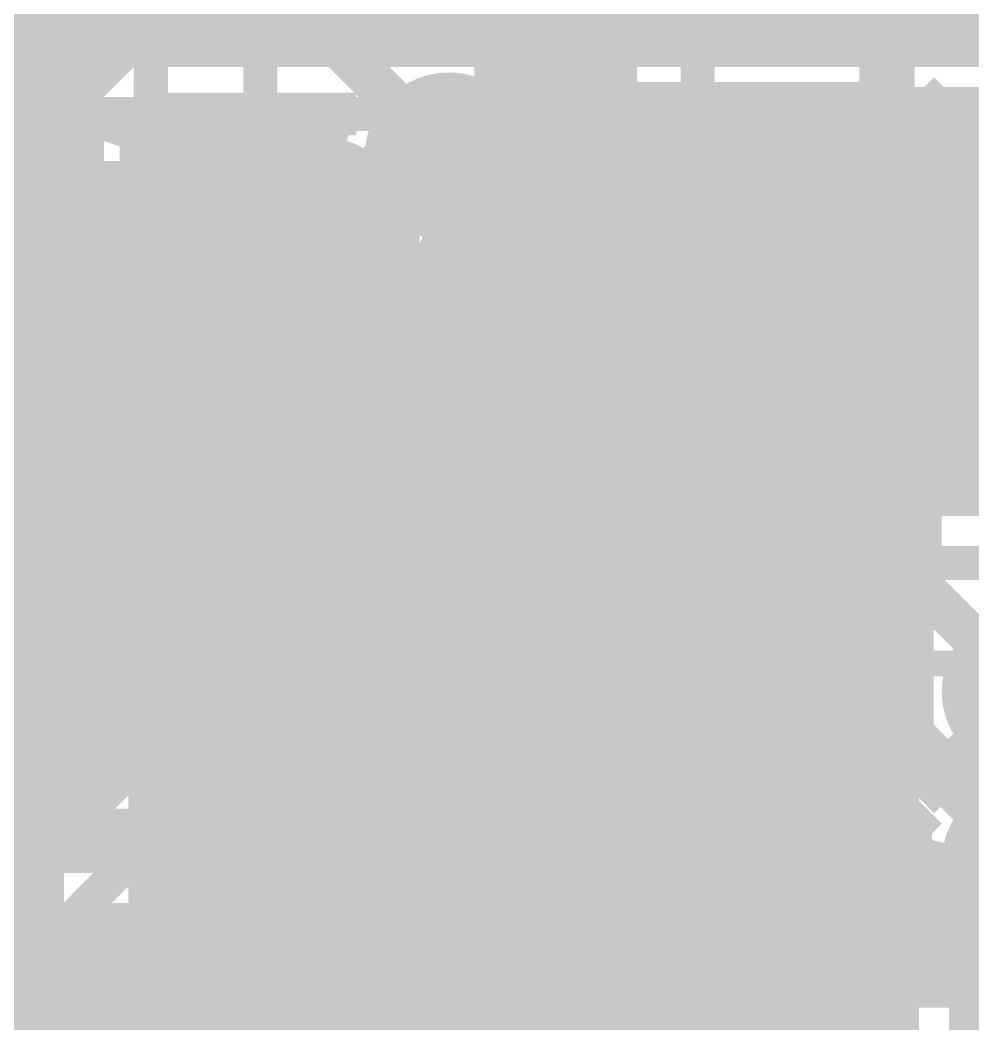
# Model space of a CAD drawing. Extents: x -72 to 72, y -47 to 50.
# Drawn here: x 23.87 to 29.53, y 12.25 to 18.21 of the extents above; entities that cross this region are included whole.
import ezdxf

# ---------------------------------------------------------------- set-up
doc = ezdxf.new("R2010")
doc.units = 0
doc.header["$MEASUREMENT"] = 0
doc.layers.get('0').update_dxf_attribs({"linetype": 'CONTINUOUS'})
for name, color, linetype in [('22-303-0_BOT', 7, 'CONTINUOUS'), ('22-303-0_DRD', 7, 'CONTINUOUS'), ('22-303-0_GND', 6, 'CONTINUOUS'), ('22-303-0_IN1', 4, 'CONTINUOUS'), ('22-303-0_IN2', 3, 'CONTINUOUS'), ('22-303-0_PWR', 5, 'CONTINUOUS'), ('22-303-0_SMB', 10, 'CONTINUOUS'), ('22-303-0_SMT', 14, 'CONTINUOUS'), ('22-303-0_SPB', 9, 'CONTINUOUS'), ('22-303-0_SPT', 12, 'CONTINUOUS'), ('22-303-0_SSB', 11, 'CONTINUOUS'), ('22-303-0_SST', 13, 'CONTINUOUS'), ('22-303-0_TOP', 8, 'CONTINUOUS'), ('THRUHOLE_TAP', 7, 'CONTINUOUS')]:
    doc.layers.add(name, color=color, linetype=linetype)

# ---------------------------------------------------------------- blocks, each defined once
blk = doc.blocks.new('RECTANGLE_4')
blk.add_solid([(0.4826, 0.4064), (0.4826, -0.4064), (-0.4826, 0.4064), (-0.4826, -0.4064)])
blk = doc.blocks.new('ROUND_48')
at = {"const_width": 0.29972}
blk.add_lwpolyline([(-0.14986, 0, 1), (0.14986, 0, 1)], format="xyb", close=True, dxfattribs=at)
blk = doc.blocks.new('OBLONG_61')
at = {"const_width": 0.29972}
blk.add_lwpolyline([(0, 0.59944), (0, -0.59944)], dxfattribs=at)
at = {"const_width": 0.14986}
for points in [[(-0.07493, 0.59944, 1), (0.07493, 0.59944, 1)], [(-0.07493, -0.59944, 1), (0.07493, -0.59944, 1)]]:
    blk.add_lwpolyline(points, format="xyb", close=True, dxfattribs=at)
blk = doc.blocks.new('ROUND_82')
at = {"const_width": 0.50038}
blk.add_lwpolyline([(-0.25019, 0, 1), (0.25019, 0, 1)], format="xyb", close=True, dxfattribs=at)
blk = doc.blocks.new('ROUND_83')
at = {"const_width": 0.50038}
blk.add_lwpolyline([(-0.25019, 0, 1), (0.25019, 0, 1)], format="xyb", close=True, dxfattribs=at)
blk = doc.blocks.new('ROUND_28')
at = {"const_width": 0.23749}
blk.add_lwpolyline([(-0.118744, 0, 1), (0.118744, 0, 1)], format="xyb", close=True, dxfattribs=at)
blk = doc.blocks.new('ROUND_95')
at = {"const_width": 0.10033}
blk.add_lwpolyline([(-0.050164, 0, 1), (0.050164, 0, 1)], format="xyb", close=True, dxfattribs=at)

msp = doc.modelspace()

# ---------------------------------------------------------------- linework, layer by layer
at = {"layer": '22-303-0_BOT'}
for points, const_width in [([(43.688, 11.557), (42.291, 11.557), (42.164, 11.684), (42.164, 17.653), (38.862, 20.955), (32.893, 20.955), (32.385, 20.447), (30.861, 20.447), (29.083, 22.225), (28.194, 22.225), (27.686, 21.717), (27.686, 20.32), (27.24404, 19.87804), (27.24404, 15.48892)], 0.2032), ([(24.765, 22.098), (25.29586, 21.56714), (25.29586, 17.63014), (25.654, 17.272), (25.654, 17.018), (25.4, 16.764), (25.273, 16.637), (25.273, 15.51178), (25.29586, 15.48892)], 0.2032), ([(28.54452, 15.48892), (28.54452, 16.51), (28.956, 16.92148), (28.956, 21.082), (28.448, 21.59)], 0.2032), ([(28.448, 21.59), (28.956, 21.082), (28.956, 16.92148), (28.54452, 16.51), (28.54452, 15.48892)], 0.2032), ([(23.9014, 21.4376), (23.9014, 17.13738)], 0.254), ([(27.89428, 15.48892), (27.89428, 19.89328), (28.321, 20.32), (28.321, 20.701)], 0.2032), ([(24.638, 20.32), (24.638, 20.193), (24.64562, 20.18538), (24.64562, 15.48892)], 0.2032), ([(24.13, 19.99234), (24.13, 16.94942)], 0.254), ([(24.23922, 19.86534), (24.23922, 16.8402)], 0.254), ([(24.23922, 18.1356), (23.6474, 18.1356)], 0.254), ([(24.23922, 17.907), (23.6474, 17.907)], 0.254), ([(24.23922, 17.6784), (23.6474, 17.6784)], 0.254), ([(24.23922, 17.4498), (23.6474, 17.4498)], 0.254), ([(25.9461, 15.48892), (25.9461, 16.1671), (26.416, 16.637), (26.416, 17.399)], 0.2032), ([(26.416, 17.399), (26.416, 16.637), (25.9461, 16.1671), (25.9461, 15.48892)], 0.2032), ([(26.416, 17.399), (26.416, 16.637), (25.9461, 16.1671), (25.9461, 15.48892)], 0.2032), ([(24.23922, 17.2212), (23.6474, 17.2212)], 0.254), ([(24.03348, 17.04594), (24.23922, 16.8402)], 0.254), ([(24.23922, 16.9926), (24.08682, 16.9926)], 0.254), ([(25.29586, 15.48892), (25.273, 15.51178), (25.273, 16.637), (25.4, 16.764), (25.654, 17.018)], 0.2032), ([(29.3751, 16.764), (29.32938, 16.764)], 0.254), ([(29.3878, 16.74876), (29.3878, 16.49984)], 0.254), ([(23.99538, 15.48892), (23.99538, 16.51), (23.74138, 16.764), (22.352, 16.764)], 0.2032), ([(29.24302, 16.63192), (29.15158, 16.54048)], 0.254), ([(29.24302, 16.63192), (29.15158, 16.54048)], 0.254), ([(29.6164, 16.5862), (29.6164, 16.48206)], 0.254), ([(29.7561, 16.5354), (29.28112, 16.5354)], 0.254), ([(26.5938, 15.48892), (26.5938, 14.4018), (26.289, 14.097)], 0.2032), ([(29.845, 13.208), (29.972, 13.208), (29.19476, 13.98524), (29.19476, 15.48892)], 0.2032), ([(21.59, 15.24), (23.495, 13.335), (26.924, 13.335), (28.2702, 11.9888), (30.734, 11.9888), (31.75, 11.9888)], 0.381), ([(27.559, 14.56182), (27.559, 13.40104)], 0.254), ([(28.2448, 14.54912), (28.2448, 12.71524)], 0.254), ([(27.0002, 14.50594), (27.0002, 14.4018)], 0.254), ([(28.78836, 14.50594), (28.78836, 13.98524)], 0.254), ([(27.05354, 14.478), (27.0002, 14.478)], 0.254), ([(27.1018, 14.45768), (27.1018, 13.79728)], 0.254), ([(27.3304, 14.44244), (27.3304, 13.62964)], 0.254), ([(27.70378, 14.478), (27.43708, 14.478)], 0.254), ([(27.7876, 14.44752), (27.7876, 13.17244)], 0.254), ([(28.0162, 14.4526), (28.0162, 12.94384)], 0.254), ([(28.35402, 14.478), (28.08732, 14.478)], 0.254), ([(28.4734, 14.4399), (28.4734, 12.48664)], 0.254), ([(28.702, 14.46276), (28.702, 12.4841)], 0.254), ([(28.78836, 14.478), (28.73756, 14.478)], 0.254), ([(28.78836, 14.2494), (26.96972, 14.2494)], 0.254), ([(26.89352, 14.097), (26.89288, 14.12491)], 0.254), ([(28.78836, 14.0208), (26.88844, 14.0208)], 0.254), ([(26.8732, 13.94206), (26.8732, 13.8303)], 0.254), ([(26.924, 13.8303), (26.83002, 13.8303)], 0.254), ([(28.83662, 13.7922), (27.1145, 13.7922)], 0.254), ([(27.27706, 13.68044), (28.47594, 12.4841)], 0.254), ([(28.90774, 13.69568), (29.25572, 13.3477)], 0.254), ([(28.9306, 13.67282), (28.9306, 12.4841)], 0.254), ([(29.03982, 13.5636), (27.39644, 13.5636)], 0.254), ([(29.1592, 13.44422), (29.1592, 12.4841)], 0.254), ([(29.25318, 13.335), (27.62504, 13.335)], 0.254), ([(29.2481, 13.1064), (27.85364, 13.1064)], 0.254), ([(29.337, 12.8778), (28.08224, 12.8778)], 0.254), ([(26.71826, 12.8397), (23.495, 12.8397)], 0.254), ([(23.9014, 12.8397), (23.9014, 9.93394)], 0.254), ([(24.13, 12.8397), (24.13, 11.12266)], 0.254), ([(24.3586, 12.8397), (24.3586, 11.33094)], 0.254), ([(24.5872, 12.8397), (24.5872, 11.39698)], 0.254), ([(24.8158, 12.8397), (24.8158, 11.37158)], 0.254), ([(25.0444, 12.8397), (25.0444, 11.24204)], 0.254), ([(25.273, 12.8397), (25.273, 10.5664)], 0.254), ([(25.5016, 12.8397), (25.5016, 10.5664)], 0.254), ([(25.7302, 12.8397), (25.7302, 12.16914)], 0.254), ([(25.9588, 12.8397), (25.9588, 12.44346)], 0.254), ([(26.1874, 12.8397), (26.1874, 12.53236)], 0.254), ([(26.416, 12.8397), (26.416, 12.52982)], 0.254), ([(26.6446, 12.8397), (26.6446, 12.42568)], 0.254), ([(26.71826, 12.8397), (27.79776, 11.7602)], 0.254), ([(29.3878, 12.81176), (29.3878, 12.4841)], 0.254), ([(26.90876, 12.6492), (22.90826, 12.6492)], 0.254), ([(26.8732, 12.68476), (26.8732, 12.09294)], 0.254), ([(29.61386, 12.6492), (28.31084, 12.6492)], 0.254), ([(29.6164, 12.6492), (29.6164, 12.4841)], 0.254), ([(27.1018, 12.45616), (27.1018, 10.93724)], 0.254), ([(30.734, 12.4841), (28.47594, 12.4841)], 0.254), ([(25.92578, 12.4206), (22.88032, 12.4206)], 0.254), ([(27.13736, 12.4206), (26.65222, 12.4206)], 0.254), ([(27.3304, 12.22756), (27.3304, 10.70864)], 0.254), ([(25.74036, 12.192), (22.8092, 12.192)], 0.254), ([(27.36596, 12.192), (26.83764, 12.192)], 0.254)]:
    msp.add_lwpolyline(points, dxfattribs=dict(at, const_width=const_width))
at = {"layer": '22-303-0_BOT', "const_width": 0.254}
for points in [[(24.0284, 17.05102, 0.1989124), (23.74138, 17.16991)], [(24.0284, 17.05102, 0.1989124), (23.74138, 17.16991)], [(29.24302, 16.63192, 0.1250826), (29.34644, 16.80409)], [(29.24302, 16.63192, 0.1250826), (29.34644, 16.80409)], [(29.34462, 16.80464, 0.2294465), (29.80188, 16.54137)], [(29.19476, 16.54302, 0.0238099), (29.15153, 16.54096)], [(29.51988, 16.40586, 0.2019958), (29.19476, 16.54279)], [(29.80182, 16.54048, 0.1773351), (29.52006, 16.40568)], [(27.24404, 14.43482, 0.201995), (27.56932, 14.57182)], [(27.56916, 14.57198, 0.2019958), (27.89428, 14.43505)], [(27.89428, 14.43482, 0.201995), (28.21956, 14.57182)], [(28.2194, 14.57198, 0.2019958), (28.54452, 14.43505)], [(27.0002, 14.50594, 0.1425287), (27.24404, 14.43499)], [(28.54452, 14.43482, 0.1425283), (28.78845, 14.50579)], [(26.89352, 14.12494, 0.1886336), (27.00182, 14.4018)], [(26.83002, 13.8303, 0.1150025), (26.89218, 14.097)], [(28.78836, 13.98524, 0.2000576), (28.90866, 13.69661)], [(28.78836, 13.98524, 0.2000576), (28.90866, 13.69661)], [(27.27452, 13.68552, 0.1989124), (26.924, 13.83071)], [(29.25572, 13.3477, 0.0582587), (29.23939, 13.208)], [(29.24048, 13.208, 0.4142136), (29.845, 12.60348)], [(26.289, 12.54252, 0.4142136), (25.68448, 11.938)], [(26.89352, 11.938, 0.4142136), (26.289, 12.54252)]]:
    msp.add_lwpolyline(points, format="xyb", dxfattribs=at)
at = {"layer": '22-303-0_DRD', "const_width": 0.254}
for points in [[(27.051, 18.034), (25.781, 16.764)], [(27.051, 16.764), (25.781, 18.034)], [(27.051, 18.034), (25.781, 16.764)], [(27.051, 16.764), (25.781, 18.034)], [(27.051, 18.034), (25.781, 16.764)], [(27.051, 16.764), (25.781, 18.034)], [(30.48, 17.78), (29.21, 16.51)], [(30.48, 16.51), (29.21, 17.78)], [(30.48, 17.78), (29.21, 16.51)], [(30.48, 16.51), (29.21, 17.78)], [(26.289, 17.653), (25.019, 16.383)], [(26.289, 16.383), (25.019, 17.653)], [(30.48, 14.859), (29.21, 13.589)], [(30.48, 13.589), (29.21, 14.859)], [(30.48, 14.859), (29.21, 13.589)], [(30.48, 13.589), (29.21, 14.859)], [(26.924, 14.732), (25.654, 13.462)], [(26.924, 13.462), (25.654, 14.732)], [(30.48, 13.843), (29.21, 12.573)], [(30.48, 12.573), (29.21, 13.843)], [(26.924, 12.573), (25.654, 11.303)], [(26.924, 11.303), (25.654, 12.573)]]:
    msp.add_lwpolyline(points, dxfattribs=at)
at = {"layer": '22-303-0_IN1', "const_width": 0.2032}
for points in [[(24.257, 28.194), (24.13, 28.194), (23.749, 27.813), (23.749, 25.527), (24.257, 25.019), (24.257, 23.749), (26.67, 21.336), (26.67, 17.78), (26.416, 17.526), (26.416, 17.399)], [(18.288, 27.686), (18.415, 27.813), (18.669, 27.813), (19.558, 26.924), (19.558, 21.971), (23.749, 17.78), (23.749, 12.573), (25.4, 10.922), (25.4, 6.858)], [(27.89428, 7.19328), (27.89428, 10.07872), (27.051, 10.922), (27.051, 21.59), (24.765, 23.876), (24.765, 26.035), (24.511, 26.289)], [(26.67, 24.384), (27.432, 23.622), (27.432, 11.176), (28.194, 10.414), (29.972, 10.414)], [(29.083, 11.303), (29.083, 20.955), (30.353, 22.225), (33.274, 22.225), (35.433, 20.066), (36.83, 20.066)], [(25.654, 17.018), (25.273, 16.637), (25.273, 13.716), (25.29586, 13.6906), (25.29586, 11.66114), (26.162, 10.795), (26.543, 10.795), (27.305, 10.033), (27.305, 4.572), (25.273, 2.54), (25.273, 2.413)]]:
    msp.add_lwpolyline(points, dxfattribs=at)
at = {"layer": '22-303-0_IN2'}
for points, const_width in [([(13.716, 23.368), (13.716, 18.034), (42.291, 18.034), (44.45, 15.875), (44.45, 11.303), (43.561, 10.414), (44.45, 11.303), (44.45, 15.875), (42.291, 18.034), (13.716, 18.034), (7.874, 18.034), (6.858, 17.018), (3.81, 17.018), (0.762, 20.066), (0.762, 21.336), (-2.032, 24.13), (-2.032, 27.94), (-1.27, 28.702), (-1.27, 29.845)], 0.2032), ([(26.416, 17.399), (26.162, 17.653), (19.431, 17.653), (17.526, 15.748), (3.81, 15.748), (2.794, 14.732), (2.286, 14.732), (1.778, 15.24), (-16.51, 15.24), (-16.891, 14.859), (-20.447, 14.859), (-20.701, 15.113)], 0.2032), ([(17.526, 9.906), (17.526, 15.748), (19.431, 17.653), (26.162, 17.653), (26.416, 17.399)], 0.2032), ([(29.48178, 17.6276), (26.9748, 17.6276)], 0.254), ([(29.48178, 17.6276), (26.9748, 17.6276)], 0.254), ([(27.1018, 17.6276), (27.1018, 15.3924)], 0.254), ([(27.3304, 17.6276), (27.3304, 15.3924)], 0.254), ([(27.559, 17.6276), (27.559, 15.3924)], 0.254), ([(27.7876, 17.6276), (27.7876, 15.3924)], 0.254), ([(28.0162, 17.6276), (28.0162, 15.3924)], 0.254), ([(28.2448, 17.6276), (28.2448, 15.3924)], 0.254), ([(28.4734, 17.6276), (28.4734, 15.3924)], 0.254), ([(28.702, 17.6276), (28.702, 15.3924)], 0.254), ([(28.9306, 17.6276), (28.9306, 15.3924)], 0.254), ([(29.1592, 17.6276), (29.1592, 15.3924)], 0.254), ([(29.3878, 17.6276), (29.3878, 17.54124)], 0.254), ([(29.32176, 17.4498), (27.01798, 17.4498)], 0.254), ([(25.0952, 17.2466), (22.71522, 17.2466)], 0.254), ([(25.0952, 17.2466), (22.71522, 17.2466)], 0.254), ([(23.9014, 17.2466), (23.9014, 13.17244)], 0.254), ([(24.13, 17.2466), (24.13, 13.40104)], 0.254), ([(24.3586, 17.2466), (24.3586, 13.62964)], 0.254), ([(24.5872, 17.2466), (24.5872, 13.85824)], 0.254), ([(24.8158, 17.2466), (24.8158, 14.08684)], 0.254), ([(25.0444, 17.2466), (25.0444, 14.31544)], 0.254), ([(25.08504, 17.2212), (22.74824, 17.2212)], 0.254), ([(29.24556, 17.2212), (26.99258, 17.2212)], 0.254), ([(25.04948, 16.9926), (22.9108, 16.9926)], 0.254), ([(29.2608, 16.9926), (26.86304, 16.9926)], 0.254), ([(26.8732, 17.00276), (26.8732, 15.3924)], 0.254), ([(26.6446, 16.8402), (26.6446, 15.3924)], 0.254), ([(25.10536, 16.764), (22.95652, 16.764)], 0.254), ([(29.3751, 16.764), (26.20264, 16.764)], 0.254), ([(26.416, 16.79448), (26.416, 15.3924)], 0.254), ([(29.3878, 16.74876), (29.3878, 15.3924)], 0.254), ([(26.1874, 16.73352), (26.1874, 15.3797)], 0.254), ([(29.6164, 16.5862), (29.6164, 15.3924)], 0.254), ([(25.29078, 16.5354), (22.9108, 16.5354)], 0.254), ([(25.273, 16.5481), (25.273, 14.54404)], 0.254), ([(34.00552, 16.5354), (26.01722, 16.5354)], 0.254), ([(25.9588, 16.49476), (25.9588, 15.22984)], 0.254), ([(25.5016, 16.4338), (25.5016, 14.77264)], 0.254), ([(25.7302, 16.41856), (25.7302, 15.00124)], 0.254), ([(33.76676, 16.3068), (22.74824, 16.3068)], 0.254), ([(33.69056, 16.0782), (22.61108, 16.0782)], 0.254), ([(33.7058, 15.8496), (22.76094, 15.8496)], 0.254), ([(33.8201, 15.621), (22.85492, 15.621)], 0.254), ([(26.289, 15.3924), (22.90064, 15.3924)], 0.254), ([(33.33496, 15.3924), (26.289, 15.3924)], 0.254), ([(26.00198, 15.27302), (23.33752, 12.6111)], 0.254), ([(25.89276, 15.1638), (22.90826, 15.1638)], 0.254), ([(20.701, 7.62), (22.479, 7.62), (23.622, 8.763), (23.622, 12.319), (26.289, 14.986), (33.782, 14.986)], 0.2032), ([(26.289, 11.938), (26.797, 12.446), (34.036, 12.446), (36.576, 14.986), (36.83, 14.986)], 0.2032), ([(25.66416, 14.9352), (22.87524, 14.9352)], 0.254), ([(25.43556, 14.7066), (22.79904, 14.7066)], 0.254), ([(25.20696, 14.478), (22.6695, 14.478)], 0.254), ([(24.97836, 14.2494), (22.46376, 14.2494)], 0.254), ([(26.289, 14.097), (25.527, 13.335), (25.527, 11.557), (25.908, 11.176), (26.67, 11.176), (27.432, 11.938), (29.337, 11.938), (29.972, 11.303)], 0.2032), ([(24.74976, 14.0208), (22.098, 14.0208)], 0.254), ([(24.52116, 13.7922), (22.33168, 13.7922)], 0.254), ([(24.29256, 13.5636), (22.58822, 13.5636)], 0.254), ([(24.06396, 13.335), (22.74824, 13.335)], 0.254), ([(25.1206, 13.24356), (24.0284, 12.15136)], 0.254), ([(25.1206, 13.24356), (25.1206, 11.557)], 0.254), ([(25.0444, 13.16736), (25.0444, 11.24204)], 0.254), ([(23.83536, 13.1064), (22.8473, 13.1064)], 0.254), ([(25.1206, 13.1064), (24.98344, 13.1064)], 0.254), ([(24.8158, 12.93876), (24.8158, 11.37158)], 0.254), ([(25.1206, 12.8778), (24.75484, 12.8778)], 0.254), ([(24.5872, 12.71016), (24.5872, 11.39698)], 0.254), ([(25.1206, 12.6492), (24.52624, 12.6492)], 0.254), ([(24.3586, 12.48156), (24.3586, 11.33094)], 0.254), ([(25.1206, 12.4206), (24.29764, 12.4206)], 0.254), ([(24.13, 12.25296), (24.13, 11.12266)], 0.254), ([(25.1206, 12.192), (24.06904, 12.192)], 0.254), ([(24.0284, 12.15136), (24.0284, 8.763)], 0.254)]:
    msp.add_lwpolyline(points, dxfattribs=dict(at, const_width=const_width))
at = {"layer": '22-303-0_IN2', "const_width": 0.254}
for points in [[(27.02052, 17.399, 0.0973853), (26.97551, 17.62789)], [(27.02052, 17.399, 0.0973853), (26.97551, 17.62789)], [(27.02052, 17.399, 0.0973853), (26.97551, 17.62789)], [(29.48178, 17.6276, 0.2356241), (29.24099, 17.145)], [(26.416, 16.79448, 0.4142136), (27.02052, 17.399)], [(26.416, 16.79448, 0.4142136), (27.02052, 17.399)], [(26.416, 16.79448, 0.4142136), (27.02052, 17.399)], [(25.0952, 17.2466, 0.0973858), (25.05025, 17.018)], [(29.24048, 17.145, 0.4142136), (29.845, 16.54048)], [(25.04948, 17.018, 0.4142136), (25.654, 16.41348)], [(25.654, 16.41348, 0.3217218), (26.2255, 16.82496)], [(26.2255, 16.82496, 0.0802774), (26.416, 16.79418)], [(26.2255, 16.82496, 0.0802774), (26.416, 16.79418)], [(26.2255, 16.82496, 0.0802774), (26.416, 16.79418)], [(26.289, 15.3924, 0.1989133), (26.00163, 15.27337)], [(26.289, 15.3924, 0.1989133), (26.00163, 15.27337)]]:
    msp.add_lwpolyline(points, format="xyb", dxfattribs=at)
at = {"layer": '22-303-0_SMT', "const_width": 0.127}
for points in [[(27.559, 17.72158, 0.4142136), (27.35834, 17.52092)], [(28.90774, 17.01038, 0.2845461), (27.81554, 15.24508)], [(27.81554, 15.23238, 0.2733631), (28.93314, 13.42898)], [(27.35834, 12.9413, 0.4142136), (27.559, 12.74064)]]:
    msp.add_lwpolyline(points, format="xyb", dxfattribs=at)
for points in [[(27.56154, 17.72158), (27.559, 17.72153)], [(28.93314, 17.72158), (27.56154, 17.72158)], [(27.57424, 17.72158), (27.57424, 12.74318)], [(27.68854, 17.72158), (27.68854, 12.74318)], [(27.80284, 17.72158), (27.80284, 12.74318)], [(27.91714, 17.72158), (27.91714, 15.86992)], [(28.03144, 17.72158), (28.03144, 16.1417)], [(28.14574, 17.72158), (28.14574, 16.33728)], [(28.26004, 17.72158), (28.26004, 16.49222)], [(28.37434, 17.72158), (28.37434, 16.61922)], [(28.48864, 17.72158), (28.48864, 16.72844)], [(28.60294, 17.72158), (28.60294, 16.82242)], [(28.71724, 17.72158), (28.71724, 16.90116)], [(28.83154, 17.72158), (28.83154, 16.96974)], [(28.93314, 17.72158), (28.93314, 17.03578), (28.90774, 17.01038)], [(27.45994, 17.69618), (27.45994, 12.76604)], [(28.93314, 17.64284), (27.40152, 17.64284)], [(28.93314, 17.52854), (27.35834, 17.52854)], [(27.35834, 17.52092), (27.35834, 17.51838)], [(27.35834, 17.51838), (27.35834, 12.94638)], [(28.93314, 17.41424), (27.35834, 17.41424)], [(28.93314, 17.29994), (27.35834, 17.29994)], [(28.93314, 17.18564), (27.35834, 17.18564)], [(28.93314, 17.07134), (27.35834, 17.07134)], [(28.81122, 16.95704), (27.35834, 16.95704)], [(28.63342, 16.84274), (27.35834, 16.84274)], [(28.48864, 16.72844), (27.35834, 16.72844)], [(28.36926, 16.61414), (27.35834, 16.61414)], [(28.26766, 16.49984), (27.35834, 16.49984)], [(28.17876, 16.38554), (27.35834, 16.38554)], [(28.1051, 16.27124), (27.35834, 16.27124)], [(28.03906, 16.15694), (27.35834, 16.15694)], [(27.98572, 16.04264), (27.35834, 16.04264)], [(27.93746, 15.92834), (27.35834, 15.92834)], [(27.89936, 15.81404), (27.35834, 15.81404)], [(27.86888, 15.69974), (27.35834, 15.69974)], [(27.84602, 15.58544), (27.35834, 15.58544)], [(27.82824, 15.47114), (27.35834, 15.47114)], [(27.81808, 15.35684), (27.35834, 15.35684)], [(27.81554, 15.24254), (27.35834, 15.24254)], [(27.81554, 15.24508), (27.81554, 15.23238)], [(27.82062, 15.12824), (27.35834, 15.12824)], [(27.83078, 15.01394), (27.35834, 15.01394)], [(27.84856, 14.89964), (27.35834, 14.89964)], [(27.87396, 14.78534), (27.35834, 14.78534)], [(27.90444, 14.67104), (27.35834, 14.67104)], [(27.91714, 14.6304), (27.91714, 12.74318)], [(27.94254, 14.55674), (27.35834, 14.55674)], [(27.98826, 14.44244), (27.35834, 14.44244)], [(28.0416, 14.32814), (27.35834, 14.32814)], [(28.03144, 14.34846), (28.03144, 12.74318)], [(28.1051, 14.21384), (27.35834, 14.21384)], [(28.14574, 14.1478), (28.14574, 12.74318)], [(28.17876, 14.09954), (27.35834, 14.09954)], [(28.26258, 13.98524), (27.35834, 13.98524)], [(28.26004, 13.98778), (28.26004, 12.74318)], [(28.3591, 13.87094), (27.35834, 13.87094)], [(28.37434, 13.85316), (28.37434, 12.74318)], [(28.47086, 13.75664), (27.35834, 13.75664)], [(28.48864, 13.73886), (28.48864, 12.74318)], [(28.60294, 13.64234), (27.35834, 13.64234)], [(28.60294, 13.64234), (28.60294, 12.74318)], [(28.71724, 13.55852), (28.71724, 12.74318)], [(28.76042, 13.52804), (27.35834, 13.52804)], [(28.83154, 13.48486), (28.83154, 12.74318)], [(28.93314, 13.41374), (27.35834, 13.41374)], [(28.93314, 13.42898), (28.93314, 12.74318), (27.56154, 12.74318), (27.559, 12.74064)], [(28.93314, 13.29944), (27.35834, 13.29944)], [(28.93314, 13.18514), (27.35834, 13.18514)], [(28.93314, 13.07084), (27.35834, 13.07084)], [(27.35834, 12.94638), (27.35828, 12.9413)], [(28.93314, 12.95654), (27.35834, 12.95654)], [(28.93314, 12.84224), (27.38374, 12.84224)]]:
    msp.add_lwpolyline(points, dxfattribs=at)
at = {"layer": '22-303-0_SPT', "const_width": 0.127}
for points in [[(27.559, 17.72158, 0.4142136), (27.35834, 17.52092)], [(28.90774, 17.01038, 0.2845461), (27.81554, 15.24508)], [(27.81554, 15.23238, 0.2733631), (28.93314, 13.42898)], [(27.35834, 12.9413, 0.4142136), (27.559, 12.74064)]]:
    msp.add_lwpolyline(points, format="xyb", dxfattribs=at)
for points in [[(27.56154, 17.72158), (27.559, 17.72153)], [(28.93314, 17.72158), (27.56154, 17.72158)], [(27.57424, 17.72158), (27.57424, 12.74318)], [(27.68854, 17.72158), (27.68854, 12.74318)], [(27.80284, 17.72158), (27.80284, 12.74318)], [(27.91714, 17.72158), (27.91714, 15.86992)], [(28.03144, 17.72158), (28.03144, 16.1417)], [(28.14574, 17.72158), (28.14574, 16.33728)], [(28.26004, 17.72158), (28.26004, 16.49222)], [(28.37434, 17.72158), (28.37434, 16.61922)], [(28.48864, 17.72158), (28.48864, 16.72844)], [(28.60294, 17.72158), (28.60294, 16.82242)], [(28.71724, 17.72158), (28.71724, 16.90116)], [(28.83154, 17.72158), (28.83154, 16.96974)], [(28.93314, 17.72158), (28.93314, 17.03578), (28.90774, 17.01038)], [(27.45994, 17.69618), (27.45994, 12.76604)], [(28.93314, 17.64284), (27.40152, 17.64284)], [(28.93314, 17.52854), (27.35834, 17.52854)], [(27.35834, 17.52092), (27.35834, 17.51838)], [(27.35834, 17.51838), (27.35834, 12.94638)], [(28.93314, 17.41424), (27.35834, 17.41424)], [(28.93314, 17.29994), (27.35834, 17.29994)], [(28.93314, 17.18564), (27.35834, 17.18564)], [(28.93314, 17.07134), (27.35834, 17.07134)], [(28.81122, 16.95704), (27.35834, 16.95704)], [(28.63342, 16.84274), (27.35834, 16.84274)], [(28.48864, 16.72844), (27.35834, 16.72844)], [(28.36926, 16.61414), (27.35834, 16.61414)], [(28.26766, 16.49984), (27.35834, 16.49984)], [(28.17876, 16.38554), (27.35834, 16.38554)], [(28.1051, 16.27124), (27.35834, 16.27124)], [(28.03906, 16.15694), (27.35834, 16.15694)], [(27.98572, 16.04264), (27.35834, 16.04264)], [(27.93746, 15.92834), (27.35834, 15.92834)], [(27.89936, 15.81404), (27.35834, 15.81404)], [(27.86888, 15.69974), (27.35834, 15.69974)], [(27.84602, 15.58544), (27.35834, 15.58544)], [(27.82824, 15.47114), (27.35834, 15.47114)], [(27.81808, 15.35684), (27.35834, 15.35684)], [(27.81554, 15.24254), (27.35834, 15.24254)], [(27.81554, 15.24508), (27.81554, 15.23238)], [(27.82062, 15.12824), (27.35834, 15.12824)], [(27.83078, 15.01394), (27.35834, 15.01394)], [(27.84856, 14.89964), (27.35834, 14.89964)], [(27.87396, 14.78534), (27.35834, 14.78534)], [(27.90444, 14.67104), (27.35834, 14.67104)], [(27.91714, 14.6304), (27.91714, 12.74318)], [(27.94254, 14.55674), (27.35834, 14.55674)], [(27.98826, 14.44244), (27.35834, 14.44244)], [(28.0416, 14.32814), (27.35834, 14.32814)], [(28.03144, 14.34846), (28.03144, 12.74318)], [(28.1051, 14.21384), (27.35834, 14.21384)], [(28.14574, 14.1478), (28.14574, 12.74318)], [(28.17876, 14.09954), (27.35834, 14.09954)], [(28.26258, 13.98524), (27.35834, 13.98524)], [(28.26004, 13.98778), (28.26004, 12.74318)], [(28.3591, 13.87094), (27.35834, 13.87094)], [(28.37434, 13.85316), (28.37434, 12.74318)], [(28.47086, 13.75664), (27.35834, 13.75664)], [(28.48864, 13.73886), (28.48864, 12.74318)], [(28.60294, 13.64234), (27.35834, 13.64234)], [(28.60294, 13.64234), (28.60294, 12.74318)], [(28.71724, 13.55852), (28.71724, 12.74318)], [(28.76042, 13.52804), (27.35834, 13.52804)], [(28.83154, 13.48486), (28.83154, 12.74318)], [(28.93314, 13.41374), (27.35834, 13.41374)], [(28.93314, 13.42898), (28.93314, 12.74318), (27.56154, 12.74318), (27.559, 12.74064)], [(28.93314, 13.29944), (27.35834, 13.29944)], [(28.93314, 13.18514), (27.35834, 13.18514)], [(28.93314, 13.07084), (27.35834, 13.07084)], [(27.35834, 12.94638), (27.35828, 12.9413)], [(28.93314, 12.95654), (27.35834, 12.95654)], [(28.93314, 12.84224), (27.38374, 12.84224)]]:
    msp.add_lwpolyline(points, dxfattribs=at)
at = {"layer": '22-303-0_SSB', "const_width": 0.1524}
for points in [[(29.0195, 17.5895), (29.0195, 20.5105), (30.6578, 20.5105), (30.6578, 17.5895), (29.0195, 17.5895)], [(24.19858, 18.05686), (24.0284, 18.1737), (24.0284, 18.41246), (24.19858, 18.5293), (24.36876, 18.5293), (24.70658, 18.29308), (25.0444, 18.5293), (25.0444, 18.05686)], [(26.67508, 18.22704), (26.67508, 18.58264), (26.5049, 18.64106), (26.33472, 18.64106), (26.16708, 18.58264), (26.16708, 18.22704), (26.33472, 18.16862), (26.5049, 18.16862), (27.18308, 18.40484)], [(26.16708, 17.80286), (26.16708, 17.56664)], [(24.5364, 17.5133), (24.0284, 17.6911)], [(24.5364, 17.21866), (24.5364, 17.57426), (24.70658, 17.6911), (24.87676, 17.6911), (25.0444, 17.57426), (25.0444, 17.21866), (24.0284, 17.21866)], [(26.16708, 17.68602), (27.18308, 17.68602), (27.0129, 17.56664)], [(29.18714, 16.383), (29.30652, 16.55064), (29.36494, 16.72082), (29.36494, 17.05864), (29.30652, 17.22882), (29.18714, 17.399), (29.06776, 17.399), (28.95092, 17.22882), (28.88996, 17.05864), (28.88996, 16.72082), (28.95092, 16.55064), (29.06776, 16.383), (29.18714, 16.383)], [(27.18308, 17.08404), (26.33472, 17.08404), (26.16708, 17.02562), (26.16708, 16.67002), (26.33472, 16.60906), (27.18308, 16.60906)], [(30.34538, 10.4902), (29.845, 9.98982), (23.5458, 9.98982), (23.5458, 14.3891), (30.34538, 14.3891), (30.34538, 10.4902)]]:
    msp.add_lwpolyline(points, dxfattribs=at)
at = {"layer": '22-303-0_SST'}
for points, const_width in [([(23.58898, 6.80466), (23.78964, 6.79958), (23.78964, 18.59534), (15.89532, 18.59534), (15.89532, 6.80466), (23.58898, 6.80466)], 0.20066), ([(32.64662, 18.0848), (26.98242, 18.0848), (26.98242, 12.446), (32.64662, 12.446), (32.64662, 18.0848)], 0.127), ([(27.55646, 17.69364), (28.79344, 17.69364), (28.79344, 17.3228)], 0.1524), ([(27.56916, 17.73682), (31.2801, 17.73682), (31.2801, 17.68348), (27.559, 17.68348)], 0.1524), ([(27.5717, 17.73682), (27.5717, 17.72666)], 0.1524), ([(28.82646, 17.30248), (28.82646, 17.72666), (27.5717, 17.72666)], 0.1524), ([(27.3558, 17.5133), (27.3558, 16.22044), (27.75204, 16.22044), (27.75204, 16.25346), (27.38882, 16.25346), (27.38882, 17.52346)], 0.1524), ([(27.39898, 17.51076), (27.39898, 13.80236), (27.34564, 13.80236), (27.34564, 17.51076)], 0.1524), ([(27.7368, 16.2433), (27.76728, 16.22806)], 0.1524), ([(27.37358, 13.80236), (27.37612, 13.79982), (27.94, 13.32992), (27.9273, 13.34262), (27.9527, 13.31976), (28.50896, 13.87602), (28.4861, 13.90142), (27.9273, 13.34262)], 0.1524), ([(27.38882, 15.23746), (27.3558, 15.23492)], 0.1524), ([(27.3558, 15.23492), (27.3558, 15.23238)], 0.1524), ([(27.38882, 15.23746), (27.38882, 15.23238)], 0.1524), ([(27.92984, 13.31722), (27.34818, 13.80236), (27.86126, 14.31544), (27.88158, 14.27734)], 0.1524), ([(27.85364, 14.25956), (27.39898, 13.8049), (27.95016, 13.34262), (28.41498, 12.7889), (28.86964, 13.24356)], 0.1524), ([(27.64028, 14.07668), (27.67076, 14.09192)], 0.1524), ([(28.0797, 13.8938), (28.1051, 13.91158)], 0.1524), ([(28.08224, 13.91412), (28.10256, 13.88872)], 0.1524), ([(27.38882, 13.7795), (27.3685, 13.78458), (27.92984, 13.31722), (27.94, 13.32992), (28.4099, 12.76604), (28.41244, 12.7635)], 0.1524), ([(27.3558, 13.82522), (27.35348, 13.75664)], 0.1524), ([(28.92552, 13.25372), (28.41244, 12.7381), (27.92984, 13.31722), (27.95016, 13.34262), (27.38374, 13.81506), (27.3558, 13.82522)], 0.1524), ([(27.37358, 13.80236), (27.37253, 13.75664)], 0.1524), ([(27.38882, 13.7795), (27.38855, 13.75664)], 0.1524), ([(28.5242, 13.47216), (28.4988, 13.49248)], 0.1524), ([(28.50134, 13.46962), (28.52166, 13.49502)], 0.1524), ([(28.4353, 12.74572), (28.42514, 12.77366), (27.9527, 13.34008), (27.9273, 13.31976), (28.39466, 12.75842), (28.38704, 12.77874)], 0.1524), ([(29.84754, 12.77874), (29.60116, 12.7889), (29.50464, 12.8016), (29.45638, 12.80922), (29.31668, 12.83462), (29.27096, 12.84478), (29.22524, 12.85748), (29.1338, 12.88288), (29.08808, 12.89812), (29.0449, 12.91082), (28.956, 12.94384), (28.91282, 12.96162), (28.82646, 12.99972), (28.702, 13.06068), (28.68676, 13.0302), (28.81376, 12.96924), (28.85694, 12.94892), (28.90012, 12.93114), (29.0322, 12.88034), (29.07792, 12.8651), (29.12364, 12.8524), (29.16936, 12.83716), (29.21508, 12.82446), (29.45384, 12.7762), (29.5021, 12.76858), (29.59862, 12.75842), (29.845, 12.74572)], 0.1524), ([(28.36672, 12.77874), (28.38703, 12.77895)], 0.1524), ([(28.36672, 12.76096), (28.41251, 12.76201)], 0.1524), ([(28.36672, 12.74318), (28.43531, 12.7455)], 0.1524), ([(31.4071, 12.7889), (28.41244, 12.7889), (28.41244, 12.73556), (31.42742, 12.73556)], 0.1524)]:
    msp.add_lwpolyline(points, dxfattribs=dict(at, const_width=const_width))
at = {"layer": '22-303-0_SST', "const_width": 0.1524}
for points in [[(27.5717, 17.73682, 0.4142136), (27.34564, 17.51076)], [(27.5717, 17.72666, 0.4107693), (27.3558, 17.5133)], [(27.55646, 17.69364, 0.3702317), (27.38882, 17.52346)], [(27.559, 17.68348, 0.3928793), (27.39898, 17.51076)], [(29.84754, 17.45742, 0.4142136), (27.62758, 15.23746)], [(29.845, 17.4244, 0.4142136), (27.65806, 15.23746)], [(28.79344, 17.3228, 0.1655132), (27.73605, 16.24366)], [(28.82646, 17.30248, 0.1677032), (27.76655, 16.22841)], [(27.3558, 15.23238, 0.1216549), (27.64111, 14.07711)], [(27.38882, 15.23238, 0.1218502), (27.67092, 14.092)], [(27.62504, 15.23746, 0.1639217), (28.07812, 13.8926)], [(27.65806, 15.23746, 0.1642446), (28.10555, 13.91193)], [(27.85364, 14.25956, 0.0505341), (28.09038, 13.87896)], [(27.88158, 14.27734, 0.0471366), (28.09515, 13.92698)], [(28.28798, 13.99286, 0.1810777), (28.08112, 13.91541)], [(28.28798, 13.95984, 0.1972586), (28.08989, 13.87853)], [(28.28798, 13.99286, 0.166419), (28.09496, 13.92679)], [(28.28798, 13.95984, 0.1823287), (28.10178, 13.88961)], [(28.60294, 13.6779, 0.4142136), (28.28798, 13.99286)], [(28.60294, 13.6779, 0.4142136), (28.28798, 13.99286)], [(28.56992, 13.6779, 0.4142136), (28.28798, 13.95984)], [(28.56992, 13.6779, 0.4142136), (28.28798, 13.95984)], [(27.35326, 13.75664, 0.4142136), (28.36672, 12.74318)], [(27.37104, 13.75664, 0.4142136), (28.36672, 12.76096)], [(27.38882, 13.75664, 0.4142136), (28.36672, 12.77874)], [(28.48864, 13.47978, 0.1972575), (28.56996, 13.6779)], [(28.4988, 13.49248, 0.1823268), (28.56874, 13.6779)], [(28.5242, 13.47216, 0.1810765), (28.60123, 13.6779)], [(28.5369, 13.48486, 0.1664185), (28.60298, 13.6779)], [(28.48864, 13.47978, 0.1658023), (29.845, 13.01729)], [(28.50134, 13.46962, 0.0490281), (28.86918, 13.24263)], [(28.52166, 13.49502, 0.0537043), (28.92484, 13.25226)], [(28.5369, 13.48486, 0.1620988), (29.84754, 13.04849)]]:
    msp.add_lwpolyline(points, format="xyb", dxfattribs=at)
at = {"layer": '22-303-0_TOP'}
for points, const_width in [([(21.54936, 3.13436), (21.59, 3.13436), (21.59, 3.175), (23.495, 5.08), (23.495, 17.78), (24.384, 18.669), (32.08782, 18.669), (32.08782, 18.542), (32.08782, 15.24), (32.08782, 18.542), (34.163, 20.61718), (34.163, 24.003)], 1.27), ([(27.305, 17.78), (27.305, 12.7)], 0.127), ([(29.083, 17.78), (27.305, 17.78)], 0.127), ([(27.4193, 17.78), (27.4193, 12.7)], 0.127), ([(27.5336, 17.78), (27.5336, 12.7)], 0.127), ([(27.6479, 17.78), (27.6479, 12.7)], 0.127), ([(27.7622, 17.78), (27.7622, 12.7)], 0.127), ([(27.8765, 17.78), (27.8765, 12.7)], 0.127), ([(27.9908, 17.78), (27.9908, 12.7)], 0.127), ([(28.1051, 17.78), (28.1051, 12.7)], 0.127), ([(28.2194, 17.78), (28.2194, 12.7)], 0.127), ([(28.3337, 17.78), (28.3337, 12.7)], 0.127), ([(28.448, 17.78), (28.448, 12.7)], 0.127), ([(28.5623, 17.78), (28.5623, 12.7)], 0.127), ([(28.6766, 17.78), (28.6766, 12.7)], 0.127), ([(28.7909, 17.78), (28.7909, 12.7)], 0.127), ([(28.9052, 17.78), (28.9052, 12.7)], 0.127), ([(29.0195, 17.78), (29.0195, 12.7)], 0.127), ([(29.083, 17.78), (29.083, 12.7)], 0.127), ([(24.69642, 17.653), (24.638, 17.59458)], 0.254), ([(25.86736, 17.653), (24.69642, 17.653)], 0.254), ([(24.8666, 17.653), (24.8666, 8.382)], 0.254), ([(25.0952, 17.653), (25.0952, 17.24914)], 0.254), ([(25.3238, 17.653), (25.3238, 17.52346)], 0.254), ([(25.5524, 17.653), (25.5524, 17.61236)], 0.254), ([(25.781, 17.653), (25.781, 17.60982)], 0.254), ([(29.083, 17.653), (26.96464, 17.653)], 0.254), ([(27.1526, 17.653), (27.1526, 10.88898)], 0.254), ([(29.083, 17.7292), (27.305, 17.7292)], 0.127), ([(27.3812, 17.653), (27.3812, 10.88898)], 0.254), ([(27.6098, 17.653), (27.6098, 11.45794)], 0.254), ([(27.8384, 17.653), (27.8384, 11.79068)], 0.254), ([(28.067, 17.653), (28.067, 11.89482)], 0.254), ([(28.2956, 17.653), (28.2956, 11.89736)], 0.254), ([(28.5242, 17.653), (28.5242, 11.80846)], 0.254), ([(28.7528, 17.653), (28.7528, 11.80846)], 0.254), ([(28.9814, 17.653), (28.9814, 11.89736)], 0.254), ([(29.083, 17.653), (29.083, 11.90752)], 0.254), ([(24.638, 17.59458), (24.638, 8.382)], 0.254), ([(25.32634, 17.526), (24.638, 17.526)], 0.254), ([(29.083, 17.526), (27.00782, 17.526)], 0.254), ([(29.083, 17.6149), (27.305, 17.6149)], 0.127), ([(29.083, 17.5006), (27.305, 17.5006)], 0.127), ([(25.11806, 17.2974), (24.638, 17.2974)], 0.254), ([(29.083, 17.2974), (27.01036, 17.2974)], 0.254), ([(29.083, 17.3863), (27.305, 17.3863)], 0.127), ([(29.083, 17.272), (27.305, 17.272)], 0.127), ([(25.05202, 17.0688), (24.638, 17.0688)], 0.254), ([(29.083, 17.0688), (26.92146, 17.0688)], 0.254), ([(26.924, 17.07134), (26.924, 10.88898)], 0.254), ([(29.083, 17.1577), (27.305, 17.1577)], 0.127), ([(29.083, 17.0434), (27.305, 17.0434)], 0.127), ([(25.07488, 16.8402), (24.638, 16.8402)], 0.254), ([(26.2382, 16.81988), (26.2382, 14.69898)], 0.254), ([(29.083, 16.8402), (26.64714, 16.8402)], 0.254), ([(26.6954, 16.86306), (26.6954, 14.54404)], 0.254), ([(29.083, 16.9291), (27.305, 16.9291)], 0.127), ([(25.0952, 16.78686), (25.0952, 8.382)], 0.254), ([(26.4668, 16.79702), (26.4668, 14.67358)], 0.254), ([(29.083, 16.8148), (27.305, 16.8148)], 0.127), ([(29.083, 16.7005), (27.305, 16.7005)], 0.127), ([(25.20696, 16.6116), (24.638, 16.6116)], 0.254), ([(29.083, 16.6116), (26.10104, 16.6116)], 0.254), ([(25.3238, 16.51), (25.3238, 8.382)], 0.254), ([(26.0096, 16.52778), (26.0096, 14.63294)], 0.254), ([(29.083, 16.5862), (27.305, 16.5862)], 0.127), ([(25.5524, 16.4211), (25.5524, 8.382)], 0.254), ([(25.781, 16.42618), (25.781, 14.42466)], 0.254), ([(29.083, 16.4719), (27.305, 16.4719)], 0.127), ([(29.083, 16.383), (24.638, 16.383)], 0.254), ([(29.083, 16.3576), (27.305, 16.3576)], 0.127), ([(29.083, 16.1544), (24.638, 16.1544)], 0.254), ([(29.083, 16.2433), (27.305, 16.2433)], 0.127), ([(29.083, 16.129), (27.305, 16.129)], 0.127), ([(29.083, 15.9258), (24.638, 15.9258)], 0.254), ([(29.083, 16.0147), (27.305, 16.0147)], 0.127), ([(29.083, 15.9004), (27.305, 15.9004)], 0.127), ([(29.083, 15.6972), (24.638, 15.6972)], 0.254), ([(29.083, 15.7861), (27.305, 15.7861)], 0.127), ([(29.083, 15.6718), (27.305, 15.6718)], 0.127), ([(29.083, 15.4686), (24.638, 15.4686)], 0.254), ([(29.083, 15.5575), (27.305, 15.5575)], 0.127), ([(27.60472, 15.23746), (27.60472, 14.55928), (27.60472, 13.97), (27.178, 13.54328), (27.178, 10.19556), (27.94, 9.43356)], 0.635), ([(29.083, 15.4432), (27.305, 15.4432)], 0.127), ([(27.60472, 14.55928), (27.60472, 15.23746)], 0.635), ([(29.083, 15.3289), (27.305, 15.3289)], 0.127), ([(29.083, 15.24), (24.638, 15.24)], 0.254), ([(29.083, 15.2146), (27.305, 15.2146)], 0.127), ([(29.083, 15.1003), (27.305, 15.1003)], 0.127), ([(29.083, 15.0114), (24.638, 15.0114)], 0.254), ([(29.083, 14.986), (27.305, 14.986)], 0.127), ([(29.083, 14.7828), (24.638, 14.7828)], 0.254), ([(29.083, 14.8717), (27.305, 14.8717)], 0.127), ([(29.083, 14.7574), (27.305, 14.7574)], 0.127), ([(25.89276, 14.5542), (24.638, 14.5542)], 0.254), ([(29.083, 14.5542), (26.68524, 14.5542)], 0.254), ([(29.083, 14.6431), (27.305, 14.6431)], 0.127), ([(27.432, 14.097), (27.432, 14.55928), (27.60472, 14.55928)], 0.2032), ([(29.083, 14.5288), (27.305, 14.5288)], 0.127), ([(25.7302, 14.3256), (24.638, 14.3256)], 0.254), ([(29.083, 14.3256), (26.8478, 14.3256)], 0.254), ([(29.083, 14.4145), (27.305, 14.4145)], 0.127), ([(29.083, 14.3002), (27.305, 14.3002)], 0.127), ([(25.68448, 14.097), (24.638, 14.097)], 0.254), ([(29.083, 14.097), (26.89352, 14.097)], 0.254), ([(29.083, 14.1859), (27.305, 14.1859)], 0.127), ([(29.083, 14.0716), (27.305, 14.0716)], 0.127), ([(29.083, 13.9573), (27.305, 13.9573)], 0.127), ([(25.7302, 13.8684), (24.638, 13.8684)], 0.254), ([(29.083, 13.8684), (26.8478, 13.8684)], 0.254), ([(25.781, 13.76934), (25.781, 12.26566)], 0.254), ([(29.083, 13.843), (27.305, 13.843)], 0.127), ([(26.6954, 13.64996), (26.6954, 12.38504)], 0.254), ([(29.083, 13.7287), (27.305, 13.7287)], 0.127), ([(25.89276, 13.6398), (24.638, 13.6398)], 0.254), ([(29.083, 13.6398), (26.68524, 13.6398)], 0.254), ([(26.0096, 13.56106), (26.0096, 12.47394)], 0.254), ([(29.083, 13.6144), (27.305, 13.6144)], 0.127), ([(26.2382, 13.49502), (26.2382, 12.53998)], 0.254), ([(26.4668, 13.51788), (26.4668, 12.51458)], 0.254), ([(29.083, 13.4112), (24.638, 13.4112)], 0.254), ([(29.083, 13.5001), (27.305, 13.5001)], 0.127), ([(29.083, 13.3858), (27.305, 13.3858)], 0.127), ([(29.083, 13.1826), (24.638, 13.1826)], 0.254), ([(29.083, 13.2715), (27.305, 13.2715)], 0.127), ([(29.083, 13.1572), (27.305, 13.1572)], 0.127), ([(29.083, 12.954), (24.638, 12.954)], 0.254), ([(29.083, 13.0429), (27.305, 13.0429)], 0.127), ([(29.083, 12.9286), (27.305, 12.9286)], 0.127), ([(29.083, 12.7254), (24.638, 12.7254)], 0.254), ([(29.083, 12.8143), (27.305, 12.8143)], 0.127), ([(29.5148, 12.7), (29.5148, 11.72464)], 0.254), ([(29.083, 12.7), (27.305, 12.7)], 0.127), ([(29.61386, 12.6492), (29.5148, 12.6492)], 0.254), ([(29.6164, 12.6492), (29.6164, 11.79068)], 0.254), ([(26.05786, 12.4968), (24.638, 12.4968)], 0.254), ([(29.083, 12.4968), (26.52014, 12.4968)], 0.254), ([(30.3657, 12.4206), (29.5148, 12.4206)], 0.254), ([(25.781, 12.2682), (24.638, 12.2682)], 0.254), ([(29.083, 12.2682), (26.79446, 12.2682)], 0.254), ([(34.19348, 12.192), (29.5148, 12.192)], 0.254)]:
    msp.add_lwpolyline(points, dxfattribs=dict(at, const_width=const_width))
at = {"layer": '22-303-0_TOP', "const_width": 0.254}
for points in [[(25.86736, 17.653, 0.0273021), (25.84295, 17.59171)], [(25.86736, 17.653, 0.0273021), (25.84295, 17.59171)], [(25.86736, 17.653, 0.0273021), (25.84295, 17.59171)], [(27.02052, 17.399, 0.1088218), (26.96458, 17.65297)], [(27.02052, 17.399, 0.1088218), (26.96458, 17.65297)], [(27.02052, 17.399, 0.1088218), (26.96458, 17.65297)], [(25.654, 17.62252, 0.4142136), (25.04948, 17.018)], [(25.84196, 17.59204, 0.0792733), (25.654, 17.62203)], [(26.416, 16.79448, 0.4142136), (27.02052, 17.399)], [(26.416, 16.79448, 0.4142136), (27.02052, 17.399)], [(26.416, 16.79448, 0.4142136), (27.02052, 17.399)], [(25.04948, 17.018, 0.4142136), (25.654, 16.41348)], [(25.654, 16.41348, 0.3217218), (26.2255, 16.82496)], [(26.2255, 16.82496, 0.0802774), (26.416, 16.79418)], [(26.2255, 16.82496, 0.0802774), (26.416, 16.79418)], [(26.2255, 16.82496, 0.0802774), (26.416, 16.79418)], [(26.289, 14.70152, 0.4142136), (25.68448, 14.097)], [(26.89352, 14.097, 0.4142136), (26.289, 14.70152)], [(25.68448, 14.097, 0.4142136), (26.289, 13.49248)], [(26.289, 13.49248, 0.4142136), (26.89352, 14.097)], [(29.5148, 12.7, 0.1450994), (29.845, 12.60212)], [(26.289, 12.54252, 0.4142136), (25.68448, 11.938)], [(26.89352, 11.938, 0.4142136), (26.289, 12.54252)]]:
    msp.add_lwpolyline(points, format="xyb", dxfattribs=at)

# ---------------------------------------------------------------- block references
at = {"layer": '22-303-0_BOT'}
for name, p in [('RECTANGLE_4', (29.845, 18.3388)), ('ROUND_48', (26.416, 17.399)), ('ROUND_48', (25.654, 17.018)), ('OBLONG_61', (23.99538, 15.48892)), ('OBLONG_61', (24.64562, 15.48892)), ('OBLONG_61', (25.29586, 15.48892)), ('OBLONG_61', (25.9461, 15.48892)), ('OBLONG_61', (26.5938, 15.48892)), ('OBLONG_61', (27.24404, 15.48892)), ('OBLONG_61', (27.89428, 15.48892)), ('OBLONG_61', (28.54452, 15.48892)), ('OBLONG_61', (29.19476, 15.48892)), ('ROUND_48', (26.289, 14.097))]:
    msp.add_blockref(name, p, dxfattribs=at)
at = {"layer": '22-303-0_GND'}
for name, p in [('ROUND_82', (26.416, 17.399)), ('ROUND_82', (29.845, 17.145)), ('ROUND_82', (25.654, 17.018)), ('ROUND_82', (29.845, 14.224)), ('ROUND_83', (26.289, 14.097)), ('ROUND_82', (29.845, 13.208)), ('ROUND_83', (26.289, 11.938))]:
    msp.add_blockref(name, p, dxfattribs=at)
at = {"layer": '22-303-0_IN1'}
for p in [(26.416, 17.399), (25.654, 17.018), (26.289, 14.097)]:
    msp.add_blockref('ROUND_48', p, dxfattribs=at)
at = {"layer": '22-303-0_IN2'}
for p in [(26.416, 17.399), (25.654, 17.018), (26.289, 14.097)]:
    msp.add_blockref('ROUND_48', p, dxfattribs=at)
at = {"layer": '22-303-0_PWR'}
for name, p in [('ROUND_82', (26.416, 17.399)), ('ROUND_82', (25.654, 17.018)), ('ROUND_83', (26.289, 14.097)), ('ROUND_82', (29.845, 13.208)), ('ROUND_83', (26.289, 11.938))]:
    msp.add_blockref(name, p, dxfattribs=at)
at = {"layer": '22-303-0_SMB'}
for name, p in [('RECTANGLE_4', (29.845, 18.3388)), ('OBLONG_61', (23.99538, 15.48892)), ('OBLONG_61', (24.64562, 15.48892)), ('OBLONG_61', (25.29586, 15.48892)), ('OBLONG_61', (25.9461, 15.48892)), ('OBLONG_61', (26.5938, 15.48892)), ('OBLONG_61', (27.24404, 15.48892)), ('OBLONG_61', (27.89428, 15.48892)), ('OBLONG_61', (28.54452, 15.48892)), ('OBLONG_61', (29.19476, 15.48892))]:
    msp.add_blockref(name, p, dxfattribs=at)
at = {"layer": '22-303-0_SPB'}
for name, p in [('RECTANGLE_4', (29.845, 18.3388)), ('OBLONG_61', (23.99538, 15.48892)), ('OBLONG_61', (24.64562, 15.48892)), ('OBLONG_61', (25.29586, 15.48892)), ('OBLONG_61', (25.9461, 15.48892)), ('OBLONG_61', (26.5938, 15.48892)), ('OBLONG_61', (27.24404, 15.48892)), ('OBLONG_61', (27.89428, 15.48892)), ('OBLONG_61', (28.54452, 15.48892)), ('OBLONG_61', (29.19476, 15.48892))]:
    msp.add_blockref(name, p, dxfattribs=at)
at = {"layer": '22-303-0_TOP'}
for name, p in [('ROUND_48', (26.416, 17.399)), ('ROUND_48', (25.654, 17.018)), ('ROUND_28', (27.60472, 15.23746)), ('ROUND_48', (26.289, 14.097))]:
    msp.add_blockref(name, p, dxfattribs=at)
at = {"layer": 'THRUHOLE_TAP'}
for p in [(26.416, 17.399), (25.654, 17.018), (26.289, 14.097)]:
    msp.add_blockref('ROUND_95', p, dxfattribs=at)

doc.saveas('drawing.dxf')
